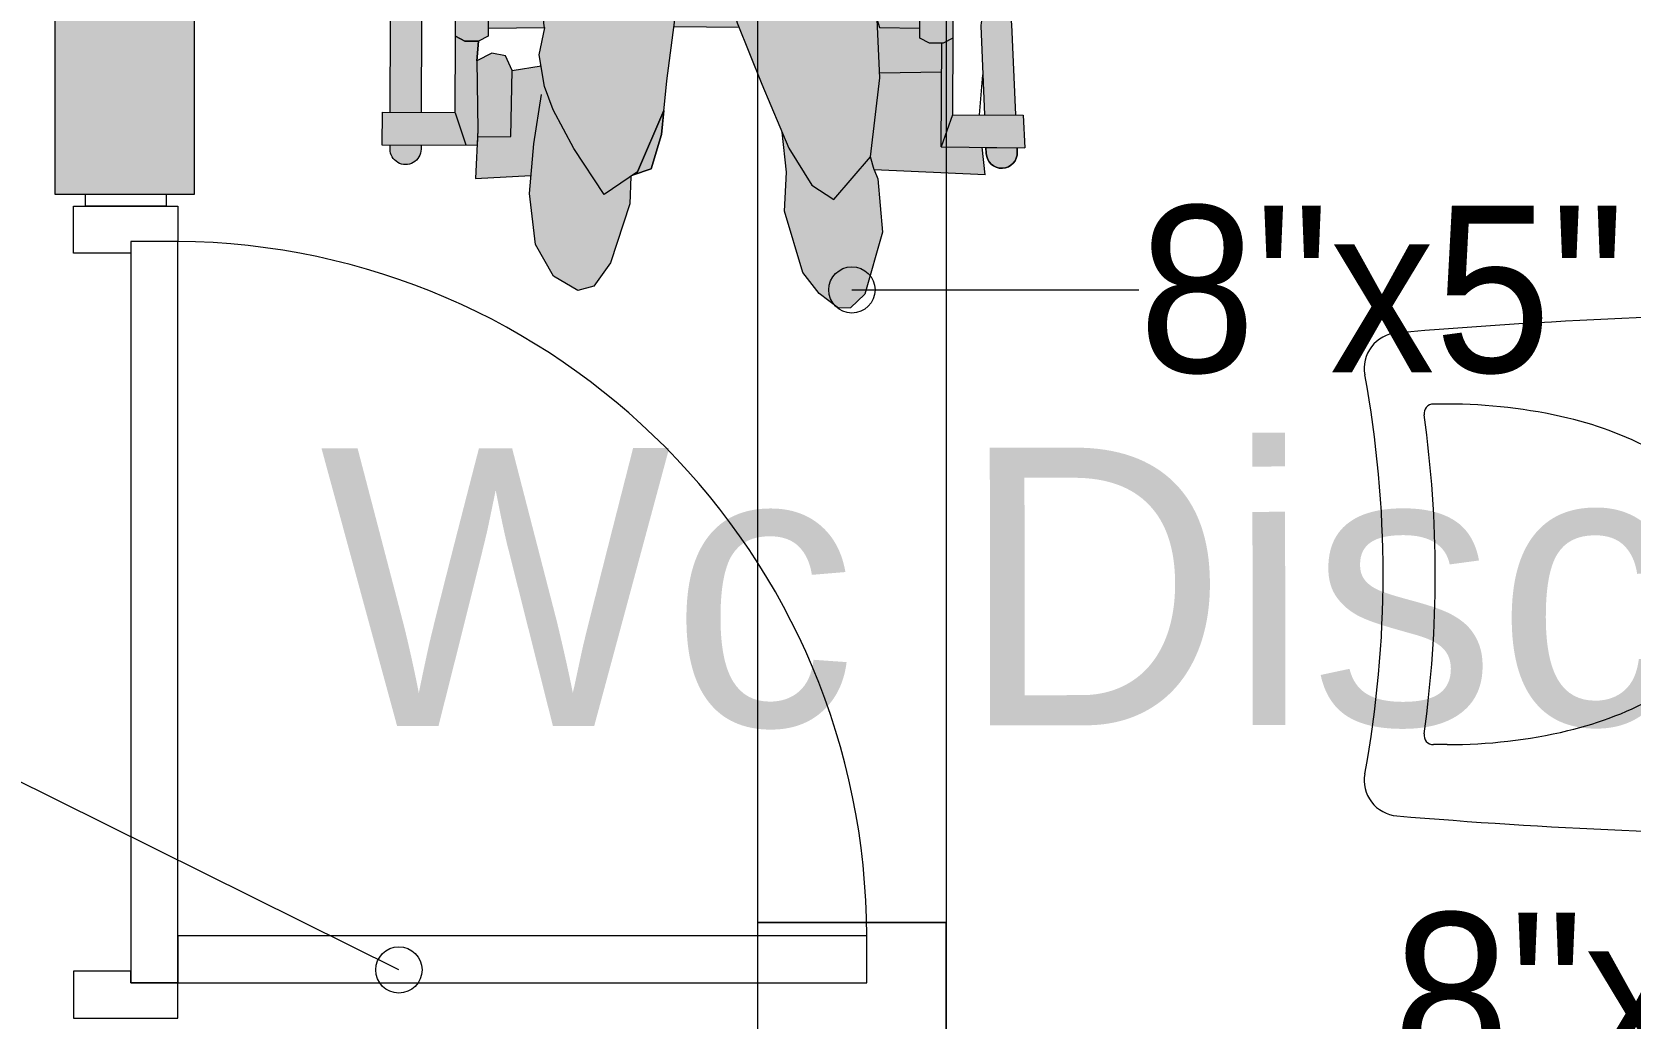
# Model space of a CAD drawing. Header units: metres. Extents: x 31.9 to 125.9, y -29 to 44.
# Drawn here: x 72.833 to 74.559, y -15.07 to -14.005 of the extents above; entities that cross this region are included whole.
import ezdxf

# ---------------------------------------------------------------- set-up
doc = ezdxf.new("R2010")
doc.units = ezdxf.units.M
for name, color, linetype, lineweight in [('ARQ', 8, 'Continuous', 0), ('G-ANNO-TEXT', 7, 'Continuous', 9), ('M-HVAC-DUCT', 7, 'Continuous', 18), ('M-HVAC-DUCT-IDEN', 7, 'Continuous', 9)]:
    doc.layers.add(name, color=color, linetype=linetype, lineweight=lineweight)
doc.styles.add('SansSerif', font='SANSS__.TTF', dxfattribs={"width": 0.9, "height": 0.1799999999999998})

# ---------------------------------------------------------------- blocks, each defined once
blk = doc.blocks.new('DISCAPACITADO PLANTA')
at = {"layer": 'ARQ'}
h = blk.add_hatch(color=256, dxfattribs=at)
h.paths.add_polyline_path([(0.2628043760083756, 0.9155210386241066), (0.2917367220763083, 0.8957744353080841), (0.2907929084696974, 0.9253084473098312), (0.2699848079193998, 0.9891821049377822), (0.2518361829340137, 1.014591157022876), (0.2345313234694828, 1.019042189042224), (0.2081789582218079, 1.003787586782576), (0.1889320119713176, 0.9693642244814666), (0.1821474606727378, 0.9144338108269494), (0.1839144787564635, 0.8946915382259844), (0.1239030411526016, 0.8980980058271086), (0.1262676302798269, 0.8531030157759429), (0.1620967402852216, 0.8526047954087799), (0.1636091710562795, 0.781482444279888), (0.1947968745340347, 0.7764108792340494), (0.1984223884533946, 0.7987060587394978), (0.2077550284108582, 0.8237924942070691), (0.2300327184526623, 0.8656119918447303)])
h.paths.add_polyline_path([(0.3274821733763673, 0.8246344734682367), (0.2990053183723376, 0.890813548714803), (0.262804376008404, 0.9155210386241348), (0.2300327184526765, 0.8656119918447585), (0.2077550284108867, 0.8237924942070121), (0.1984223884533804, 0.7987060587394409), (0.1928547125747713, 0.7644675105219534), (0.1990852076352354, 0.7349170808725634), (0.1988502574039472, 0.7349195470615371), (0.1980962309949348, 0.7337422994637564), (0.1881209199293465, 0.5935998734453705), (0.1924873525855162, 0.5466038898758825), (0.1823355744549815, 0.5022256573469976), (0.1695740156607712, 0.4421867718049556), (0.1444903701679863, 0.4234329372896326), (0.1392075063119762, 0.4153334362959101), (0.1112302075232776, 0.4153395774409037), (0.0508861009930541, 0.3915303332582312), (0.0207423444606292, 0.4358733159406114), (-0.0169031308619196, 0.4226541109608064), (-0.0321564662558558, 0.4067681578242599), (-0.0351739624968701, 0.3904782537273519), (-0.0182974725520495, 0.2933147142959456), (-0.0041575336509538, 0.2740192317475021), (0.0204912812943547, 0.2636408889175925), (0.1084411244809331, 0.2939781977342903), (0.1087974094393189, 0.2112235861034151), (0.1281427081918025, 0.2113068737755697), (0.1279166145069297, 0.263821847081644), (0.2008417406481442, 0.2427723679188176), (0.2875002147426642, 0.2279655230142197), (0.3755864313305751, 0.2234811975257998), (0.499188143633063, 0.2373978427724239), (0.5825025722920998, 0.2669403247848123), (0.6386109823438773, 0.2564105646949315), (0.6869019521454476, 0.2716838861920507), (0.7183091448866608, 0.337760766282031), (0.7238001304640278, 0.3898169757127334), (0.715550231047871, 0.4143874372994534), (0.6985854645012071, 0.4286626975165151), (0.6845425847134265, 0.431283832097904), (0.6495560572550261, 0.3880416179977004), (0.631236708354095, 0.3985212510017817), (0.6082207117675296, 0.407628390905913), (0.580677753158156, 0.3954820431732742), (0.5604068149332307, 0.4188379678705731), (0.5358399969039738, 0.4337680588737812), (0.5313638421298066, 0.4353934144373853), (0.535196229276039, 0.4805957921639389), (0.5285638874535437, 0.5145179343596455), (0.5470045139793029, 0.5709915550773417), (0.555458820663091, 0.7186121133484705), (0.5577908525302178, 0.7262506053648679), (0.5606845676401662, 0.7894113583531494), (0.5508105133167049, 0.8745572789894422), (0.5108944548038608, 0.9206961116244656), (0.487438656575421, 0.9053893295089775), (0.4622942165748471, 0.8652771928808816), (0.4333176157097684, 0.7962590201834701), (0.4066490563823069, 0.7299853498469986), (0.3801814007495778, 0.6393976422910157), (0.3675515355567143, 0.5816750213288345), (0.3585536415489939, 0.58099093048898), (0.3307863639642505, 0.7926135458501449)])
h.paths.add_polyline_path([(0.1378076714539844, 0.7444662147106273), (0.127373816272609, 0.7498846693851533), (0.1126031168610382, 0.749821076820055), (0.10221630395273, 0.7443129825384461), (0.1036455233153788, 0.4123469803383986), (0.1112302075232776, 0.4153395774408751), (0.139207506311962, 0.4153334362959387), (0.1392245801852852, 0.4153596133577935)], flags=17)
h.paths.add_polyline_path([(0.7174217310685265, 0.8649389018902693), (0.6271243841438974, 0.8639410119970563), (0.6391014291187676, 0.8291924412642542), (0.7156750950628349, 0.8295221152830832)], flags=17)
h.paths.add_polyline_path([(0.707516226036347, 0.8294869887535012), (0.6738955470185175, 0.8293422410229283), (0.6698364352328099, 0.7331454628386779, 1), (0.7033912622558489, 0.7317295859620572)], flags=17)
h.paths.add_polyline_path([(0.6391014291187532, 0.8291924412643112), (0.6271243841438974, 0.8639410119970135), (0.6276061608328121, 0.7520383289404862), (0.6290230488726536, 0.7520444290947239), (0.639456904053944, 0.7466259744202121)], flags=17)
h.paths.add_polyline_path([(0.6394569040539579, 0.7466259744201978), (0.6290230488725826, 0.7520444290947239), (0.6142523494610685, 0.7519808365296257), (0.6038655365528456, 0.7464727422480593), (0.6053298580615663, 0.4063535346039945), (0.6082207117675864, 0.4076283909059413), (0.6312367083542654, 0.398521251001867), (0.6409796012207069, 0.3929478028301076)], flags=17)
h.paths.add_polyline_path([(0.6039125297097315, 0.7355576015591508), (0.5604117471849861, 0.7348352577353552), (0.555458820663091, 0.7186121133485273), (0.5470045139793172, 0.570991555077427), (0.5285638874535153, 0.5145179343595458), (0.535196229276039, 0.4805957921640527), (0.5313638421297782, 0.4353934144373568), (0.5358399969039596, 0.4337680588737955), (0.5604068149331454, 0.4188379678705731), (0.5806777531581419, 0.3954820431732742), (0.6053298580615663, 0.4063535346039945)], flags=17)
h.paths.add_polyline_path([(0.406649056382264, 0.7299853498468281), (0.4085391486342476, 0.7346823921308216), (0.3384790770189881, 0.7339851098832642), (0.3585536415490225, 0.58099093048898), (0.3675515355566716, 0.5816750213288061), (0.3801814007496489, 0.6393976422911578)], flags=16)
h.paths.add_polyline_path([(0.1980962309949348, 0.7337422994637706), (0.1988502574039614, 0.7349195470615228), (0.1378460160317445, 0.7355598868759472), (0.1392245801852852, 0.4153596133577653), (0.1444903701680147, 0.4234329372896898), (0.1695740156607997, 0.4421867718049697), (0.1823355744549104, 0.5022256573458037), (0.1924873525855162, 0.5466038898758258), (0.1881209199293465, 0.5935998734454984)], flags=16)
h.paths.add_polyline_path([(0.6972616906768963, 0.6467240606869781, 1), (0.6627294534904138, 0.646575388408209), (0.6637669044638557, 0.4056057646047151), (0.6845425847134692, 0.4312838320979325), (0.6904459743915936, 0.4301819513536034), (0.6846570483005368, 0.4687548032139122), (0.6978595839575094, 0.507850877678095)], flags=17)
h.paths.add_polyline_path([(0.7505099661382673, 0.5168261229188147), (0.7377866719074149, 0.5228503391758608), (0.7229087607600633, 0.5011800881660662), (0.7159121841106498, 0.5089130335080086), (0.7161399418638013, 0.5240700178202644), (0.6977703833893119, 0.5285695698434978), (0.6978595839574953, 0.5078508776779671), (0.6846570483005224, 0.4687548032139264), (0.6904459743915368, 0.4301819513536175), (0.6985854645012071, 0.4286626975164725), (0.7155502310478994, 0.4143874372994534), (0.7238001304640278, 0.3898169757126624), (0.7563928856570499, 0.429794935568694), (0.7637257637603483, 0.4592101265225069)])
h.paths.add_polyline_path([(0.7283392086470002, 0.6094334476354251), (0.6974228117013725, 0.6093003427004791), (0.6977703833893261, 0.528569569843512), (0.7161399418638013, 0.5240700178202787), (0.7159121841106498, 0.5089130335080371), (0.7229087607600633, 0.501180088166052), (0.7287685280419538, 0.5097150650589839)])
h.paths.add_polyline_path([(0.7292559162482349, 0.3965089900505489), (0.7238001304640278, 0.3898169757126624), (0.7183091448866749, 0.3377607662819884), (0.6987688691744866, 0.2966504236353842), (0.6999752365964014, 0.0164464320757247), (0.7308916335419866, 0.0165795370108128)])
h.paths.add_polyline_path([(0.6987688691744725, 0.2966504236353984), (0.6869019521454476, 0.2716838861920365), (0.6643741562943009, 0.2645588632308176), (0.6655985228024548, -0.0198257914740481, 1), (0.700130759989122, -0.0196771191952649)])
h.paths.add_polyline_path([(0.6374130653142629, 0.2134994448534115), (0.6042326625804721, 0.2133565926524312), (0.6047886503909297, 0.0842168290059959), (0.637969053124593, 0.084359681206891)])
h.paths.add_polyline_path([(0.1351882924195991, 0.2113372072595041), (0.1020078896859502, 0.2111943550585948), (0.1025638774963653, 0.0820545914122022), (0.13574428023, 0.0821974436131257)])
h.paths.add_polyline_path([(0.0696696466596762, 0.2806044127072056), (0.0351879771248775, 0.2687103487806297), (0.0364262748082638, -0.0189101118906763, 1), (0.0709585119948031, -0.0187614396118932)])
h.paths.add_polyline_path([(0.0351879771248918, 0.2687103487806297), (0.0204912812943974, 0.2636408889176067), (-0.0011743322711055, 0.2727631597327473), (-5.65545185225e-05, 0.0131359663251658), (0.0362876325682322, 0.0132924396252605)])
h.paths.add_polyline_path([(0.0149517648825253, 0.4812842854011308), (0.0012178860243637, 0.5183628255153537), (-0.0005983727837275, 0.5405257603157168), (-0.014506361342356, 0.5453190573470721), (-0.019240766378573, 0.5386114623494791), (-0.0201530413917794, 0.5287953622615476), (-0.0464549400030592, 0.4995449510777378), (-0.0531351315900253, 0.4504076714618038), (-0.0316901647934316, 0.4072537987013761), (-0.0169031308618912, 0.4226541109608064), (0.0144122751261762, 0.4336505127125747)])
h.paths.add_polyline_path([(0.0680894426826484, 0.6476397402703215, 1), (0.0335572054961091, 0.6474910679915383), (0.0345557724515402, 0.4155530682791664), (0.0508861009929973, 0.3915303332582169), (0.0691610316667095, 0.3987408515979496)], flags=17)
h.paths.add_polyline_path([(0.6274723139802632, 0.7831270517077799), (0.5604559884442608, 0.784422189211256), (0.5577908525302178, 0.7262506053648253), (0.5604117471850003, 0.7348352577353694), (0.6039125297097458, 0.7355576015591369), (0.6038655365528314, 0.746472742248045), (0.6142523494610828, 0.7519808365296399), (0.6276061608327979, 0.752038328940472)], flags=17)
h.paths.add_polyline_path([(0.5636886364806344, 0.9561708596053649), (0.5446128040288158, 1.023157160039062), (0.5291494823460569, 1.037923257209681), (0.516106170858379, 1.03834520418104), (0.4953413476408457, 1.022389036433607), (0.4775445066788678, 0.9995295794142152), (0.4577235820147081, 0.9332439799011212), (0.4599488018323826, 0.8913453429523626), (0.4551779248235589, 0.8483271905206777), (0.4622942165748757, 0.8652771928809672), (0.4874386565754494, 0.9053893295090348), (0.5108944548038326, 0.9206961116244514), (0.5508105133167049, 0.8745572789894422), (0.5544706183006838, 0.8887273524302088), (0.5585070864802049, 0.8983140618710763)])
h.paths.add_polyline_path([(0.1137389566157196, 0.8623397786950591), (0.0232469911084792, 0.8619501819641184), (0.0236510457955603, 0.8265427313579181), (0.1020690147012431, 0.8268803456882807)], flags=17)
h = blk.add_hatch(color=256, dxfattribs=at)
h.paths.add_polyline_path([(0.6743826314582009, 0.8939993300610781), (0.554470618300698, 0.888727352430223), (0.550810513316691, 0.8745572789894993), (0.560684567640152, 0.7894113583530782), (0.5604559884442182, 0.7844221892112273), (0.6274723139802632, 0.7831270517077799), (0.627124384143869, 0.8639410119970419), (0.6711004918476107, 0.8644269987388213)])
h.paths.add_polyline_path([(0.3135806976673194, 0.8877174423817706), (0.2934911473828663, 0.8945770232319603), (0.2990053183723376, 0.8908135487147744), (0.3274821733763389, 0.8246344734683075), (0.3247954411761214, 0.8506716087431556)])
h.paths.add_polyline_path([(0.16209674028525, 0.8526047954088085), (0.1262676302798269, 0.8531030157759429), (0.1266624166738808, 0.8455907551179394), (0.1253740961520435, 0.7708114375418944), (0.1417489198608024, 0.7628354827963051), (0.156283934812933, 0.7654711505365839), (0.1636091710562653, 0.7814824442798596)])
h.paths.add_polyline_path([(0.0653860601294412, 0.8267224138862161), (0.0318016855306667, 0.826577822457736), (0.0322249167828659, 0.7282735379905745, 1), (0.065809291381612, 0.7284181294190262)])
h.paths.add_polyline_path([(0.0316310935984205, 0.8662013562523609), (0.0316492405155771, 0.8619863563237402), (0.065233615114451, 0.8621309477521919), (0.0652154681972803, 0.8663459476816939, 1)])
h = blk.add_hatch(color=256, dxfattribs=at)
edge = h.paths.add_edge_path()
edge.add_line((0.6756513063105416, 0.8709519320295414), (0.6753779753808546, 0.8644742698683812))
edge.add_line((0.6753779753808546, 0.8644742698683812), (0.7090082288805492, 0.8648459229813028))
edge.add_line((0.7090082288805492, 0.8648459229813028), (0.7092061333336375, 0.8695360551530766))
edge.add_arc((0.6924287198220898, 0.8702439935913162), 0.0167923429267571, 357.5837850750614, 537.5837850751097)
for points in [[(0.1266624166738666, 0.8455907551179109), (0.1257794931443215, 0.862391617039364), (0.023246991108465, 0.8619501819641326), (0.0236510457955461, 0.826542731357861), (0.1018608290175109, 0.8268794493826019), (0.1022163039527584, 0.7443129825384746), (0.112603116861024, 0.749821076820041), (0.1273738162726232, 0.7498846693851107), (0.125374096152072, 0.7708114375418234)], [(0.0337297552699454, 0.6074127846357416), (-0.0026144318168377, 0.6072563113354761), (-0.0023297044922117, 0.541122452432873), (-0.0005983727837560001, 0.5405257603156742), (0.0012178860243495, 0.5183628255153394), (0.0149517648824826, 0.4812842854011167), (0.0144122751261762, 0.4336505127125605), (0.0207423444606434, 0.435873315940583), (0.0345557724515544, 0.4155530682791098)], [(0.6301757890620081, 0.2579935815989245), (0.6108144883593383, 0.2616270805920209), (0.6110221823339403, 0.2133858236972799), (0.6303674810863245, 0.2134691113694345)]]:
    blk.add_hatch(color=256, dxfattribs=at).paths.add_polyline_path(points)
for points in [[(0.6743826314581867, 0.8939993300610638), (0.554470618300698, 0.888727352430223), (0.5585070864802049, 0.8983140618710905), (0.5636886364806486, 0.9561708596053649), (0.5446128040288585, 1.023157160039033), (0.5291494823460569, 1.037923257209697), (0.516106170858379, 1.038345204181013), (0.4953413476408742, 1.022389036433634), (0.4775445066788821, 0.9995295794142152), (0.4577235820147223, 0.9332439799011067), (0.4599488018323969, 0.8913453429523912), (0.4599488018323541, 0.8913453429520926), (0.4551465800063711, 0.8480445598596587)], [(0.2917367220763509, 0.8957744353080841), (0.2907929084696974, 0.9253084473098738), (0.2699848079194425, 0.9891821049377538), (0.251836182933971, 1.014591157022876), (0.2345313234695112, 1.019042189042237), (0.2081789582218079, 1.003787586782576), (0.1889320119713176, 0.9693642244814527), (0.182147460672752, 0.9144338108269208), (0.1869715402466454, 0.8605360636146031), (0.1951956259259617, 0.8074674263207413)], [(0.3274821733762252, 0.8246344734685067), (0.2990053183723233, 0.890813548714803), (0.2628043760083898, 0.9155210386241208), (0.2300327184527049, 0.8656119918448582), (0.2077550284108867, 0.8237924942070549), (0.1984223884533946, 0.7987060587394696), (0.1928547125747855, 0.7644675105219392), (0.1990266288318878, 0.7351949125359454), (0.198096230994949, 0.7337422994637706), (0.1881209199293465, 0.5935998734454984), (0.1924873525855162, 0.5466038898758825), (0.1924873525855162, 0.5466038898757829), (0.1823355744547825, 0.5022256573454345), (0.1695740156607712, 0.4421867718048845)], [(0.2934911473827526, 0.8945770232319317), (0.3135806976673194, 0.8877174423817706), (0.3247954411760645, 0.8506716087433828), (0.3307863639642221, 0.7926135458510828), (0.3585536415490083, 0.5809909304889658), (0.3675515355566858, 0.5816750213288202), (0.3801814007495494, 0.6393976422909873), (0.4066490563823352, 0.7299853498469986), (0.4333176157086029, 0.7962590201808695), (0.4333176157086029, 0.7962590201809832), (0.4622942165748328, 0.8652771928809102), (0.487438656575421, 0.9053893295089921), (0.5108944548038467, 0.9206961116244514), (0.5508105133167049, 0.8745572789894707), (0.5606845676401662, 0.7894113583531494), (0.5577908525302178, 0.7262506053648821)], [(0.1265743822442857, 0.8530987502478096), (0.1620967402852216, 0.8526047954087799), (0.1636091710562795, 0.781482444279888), (0.1562839348129188, 0.7654711505365839), (0.1417489198607882, 0.7628354827963051), (0.1253740961520435, 0.7708114375418944), (0.1266624166738808, 0.8455907551178825), (0.1239030411526016, 0.8980980058271228), (0.1839144787565061, 0.8946915382259701)], [(0.554470618300698, 0.888727352430223), (0.5508105133167049, 0.8745572789894707)], [(0.6743826314581867, 0.8939993300610638), (0.6711004918476107, 0.8644269987388071)], [(0.6271243841438832, 0.8639410119970419), (0.7174103769978049, 0.8649387764146894)], [(0.6409796012206928, 0.3929478028301219), (0.6391014291187532, 0.8291924412643112), (0.6271243841438832, 0.8639410119970419), (0.6276061608327979, 0.752038328940472)], [(0.639089174469163, 0.8291923885040831), (0.7156750950628349, 0.8295221152830691), (0.7156750950628349, 0.8295221152831258), (0.7174232910989105, 0.8649705348478278)], [(0.1257794931443357, 0.8623916170394208), (0.023246991108465, 0.8619501819641184), (0.0236510457955745, 0.8265427313578895), (0.1018730836671722, 0.8268795021427735)], [(0.1021534232647383, 0.8271368233832561), (0.1135382282120503, 0.8617298600309766)], [(0.6685545111867555, 0.8293192461626828), (0.6720747298613219, 0.7861907454663993)], [(0.1018608290175251, 0.8268794493825737), (0.1036455233153788, 0.41234698033837)], [(0.1636091710562795, 0.781482444279888), (0.1947968745340205, 0.776410879234021)], [(0.6274723139802632, 0.7831270517077941), (0.5604559884442608, 0.7844221892112273)], [(0.1253740961520435, 0.7708114375418944), (0.127373816272609, 0.7498846693851391)], [(0.1392245801852852, 0.4153596133577083), (0.1378076714539702, 0.7444662147106129), (0.127373816272609, 0.7498846693851391), (0.112603116861024, 0.749821076820055), (0.1022163039528152, 0.7443129825384746)], [(0.6394569040540006, 0.7466259744201978), (0.6290230488726394, 0.7520444290947239), (0.6142523494610544, 0.7519808365296399), (0.6038655365528456, 0.7464727422480593), (0.6053298580615519, 0.4063535346039799)], [(0.1378460160316877, 0.735559886875933), (0.1988502574040041, 0.7349195470615371)], [(0.3384790770189881, 0.7339851098832642), (0.4083714522483036, 0.7346807231100883)], [(0.5313638421298208, 0.4353934144374139), (0.535196229276039, 0.4805957921640245), (0.535196229276025, 0.4805957921640811), (0.5285638874535153, 0.5145179343596312), (0.5285638874535012, 0.5145179343595317), (0.5470045139793172, 0.570991555077413), (0.5554588206631053, 0.718612113348513), (0.5554588206631053, 0.7186121133485415), (0.5604117471849861, 0.7348352577353694), (0.5604117471849435, 0.7348352577353694), (0.6040501553858209, 0.735559886875663)], [(0.7282617021887035, 0.6274359389035739), (0.7287685280419538, 0.5097150650588845)], [(-0.0026732353680217, 0.6209146623969275), (-0.0023297044922117, 0.5411224524327736)], [(-0.0026144318168946, 0.6072563113354761), (0.03372975526991701, 0.6074127846357272)], [(0.6974228117013866, 0.6093003427004791), (0.7283392086470997, 0.6094334476354109)], [(0.3513491917761655, 0.5790641534613316), (0.3356585475749512, 0.5628943249458871)], [(0.4122899630091156, 0.560586537296615), (0.383533012239539, 0.5726946039315379)], [(0.1920688726283686, 0.5600004581634437), (0.2091200124941395, 0.5670314718278036), (0.2194613585834588, 0.5640602248391104)], [(0.0144122751261904, 0.4336505127125605), (0.0149517648824968, 0.4812842854011026), (0.0012178860243637, 0.5183628255153679), (-0.0005983727837560001, 0.5405257603156742), (-0.014506361342356, 0.5453190573470863), (-0.0192407663785872, 0.5386114623494649), (-0.0223342063578826, 0.5053259771470949), (-0.0348728226689872, 0.5049286523153143)], [(-0.0201530413918647, 0.5287953622614765), (-0.0464549400030592, 0.4995449510777661), (-0.0531351315900253, 0.4504076714617895), (-0.031964316342723, 0.407805475987118), (-0.0351739624968559, 0.3904782537273093), (-0.0182974725520637, 0.2933147142959314), (-0.0041575336509254, 0.2740192317475305), (0.0204912812943547, 0.2636408889175783), (0.1236258483881301, 0.299215997391201), (0.1337358376739957, 0.3089681819516983), (0.1777577060294107, 0.2892069013819025), (0.2260085434443226, 0.2841258904122696), (0.2696657681564432, 0.2949294606525541)], [(0.6980150138041524, 0.5285096485732482), (0.7161399418638013, 0.5240700178202787), (0.7159121841106355, 0.5089130335080086), (0.7229087607600775, 0.5011800881660378), (0.7377866719074007, 0.5228503391758466), (0.7505099661382673, 0.5168261229188147), (0.7637257637603483, 0.4592101265225355), (0.7563928856570215, 0.429794935568694), (0.7238001304640278, 0.3898169757126624), (0.715550231047871, 0.4143874372994534), (0.6985854645011785, 0.4286626975165009), (0.684542584713455, 0.4312838320979325), (0.6495560572550119, 0.3880416179976862), (0.6495560572550261, 0.3880416179976862), (0.6312367083542938, 0.3985212510017959), (0.6082207117675438, 0.4076283909059272), (0.5806777531581419, 0.3954820431732742), (0.5604068149331596, 0.4188379678706299), (0.5358399969041159, 0.4337680588737527), (0.5145488251704933, 0.4414991866337206), (0.5145488251704649, 0.4414991866337348), (0.4948517334010917, 0.4792108308046326), (0.4531142326795532, 0.5060402690195362), (0.3825937748353283, 0.5205563975847411), (0.334593521373165, 0.5214210923378602), (0.2821422358915697, 0.5049809276264057), (0.2135492906019465, 0.4656514888350928)], [(0.6904459743915794, 0.4301819513536034), (0.6846570483005224, 0.4687548032139122), (0.6982892343074952, 0.509123181916664)], [(-0.0321564662558558, 0.4067681578242599), (-0.0169031308619054, 0.4226541109608064), (0.020742344460615, 0.4358733159405972), (0.0508861009930257, 0.3915303332582312), (0.0508861009930115, 0.3915303332582169), (0.1112302075232634, 0.4153395774408751), (0.1392075063119904, 0.4153334362959244), (0.1392075063119762, 0.4153334362959244), (0.1444903701680005, 0.4234329372896612), (0.1726022762811539, 0.4444508565274107), (0.2018810256085857, 0.4613084600851495), (0.2251877385348564, 0.4683393364312284)], [(0.3153277265553811, 0.3964298740043972), (0.3357159732955921, 0.4228856338268372), (0.3579080228632421, 0.4369733928722326), (0.3795819174309827, 0.4452754721442318), (0.4036989138925267, 0.4429489786939911), (0.4534896145977996, 0.386275610736476), (0.473521236476856, 0.3521047781518973), (0.4695065296907189, 0.2900876647377117), (0.4384869587353819, 0.2455281396479734), (0.3860654903142375, 0.2307431560904973), (0.3525182548879968, 0.2296917704107102), (0.3359187651136892, 0.2347124030877268), (0.3137034946882409, 0.2349442195044702), (0.2937927845439532, 0.2555854476298833), (0.273800077483358, 0.2716749275821542), (0.2755930789670486, 0.3022734161333176), (0.2809275249770309, 0.345639924506159), (0.3078315058430121, 0.3915153781123877), (0.3224410634462771, 0.3982889987373568), (0.3485623464755605, 0.4007159470544936), (0.3802680441201573, 0.3914522675830483), (0.4186728197385749, 0.3634410776235342), (0.4402784402614657, 0.3762307982584332), (0.4559631024487203, 0.3747641683988689)], [(0.7238001304640278, 0.3898169757126624), (0.7183091448866749, 0.3377607662820026), (0.6869019521454476, 0.2716838861920365), (0.6386109823438773, 0.2564105646949173), (0.5385916091940857, 0.2751810128797274)], [(0.7292559162482064, 0.3965089900505347), (0.730934937556782, 0.0065212765066605)], [(0.3638989456514281, 0.3789153299799324), (0.3956315738313663, 0.3792786046076202)], [(0.3040715410366914, 0.3460911096075847), (0.2777532712309068, 0.3075528833160916)], [(0.4192693416140827, 0.3624626191989222), (0.4025080305780194, 0.2868587773926947)], [(0.3425445375909959, 0.3187250731885314), (0.3675636362761878, 0.3295916937360914), (0.3838497743386142, 0.334371150706815)], [(0.1087972242335553, 0.2112666040126783), (0.1084411244809189, 0.2939781977342051)], [(0.1281427081918025, 0.2113068737755839), (0.1277975277156855, 0.2914822378017447)], [(0.549141645272627, 0.2773083522560995), (0.508451823104636, 0.2691035404170208), (0.4635568560848782, 0.2815023233914218)], [(-0.001174332271134, 0.2727631597327473), (0, 0)], [(0.1279166145069723, 0.263821847081644), (0.2008417406483431, 0.242772367918775), (0.2875002147428773, 0.227965523014177), (0.3755864313305466, 0.2234811975258282), (0.4991881436330772, 0.2373978427724239), (0.5825025722920146, 0.2669403247847981)], [(0.2982959537145575, 0.2538992011082826), (0.305662314695283, 0.2711009491685274)], [(0.6110219971281339, 0.2134288416065573), (0.6108144883593241, 0.2616270805919925)], [(0.6303674810863386, 0.2134691113694345), (0.6301757890620224, 0.2579935815989387)], [(-5.65545185225e-05, 0.0131359663251516), (0.0362876325682464, 0.0132924396252605)], [(0.7308916335420009, 0.0165795370108128), (0.6999752365964156, 0.0164464320757674)]]:
    blk.add_lwpolyline(points, dxfattribs=at)
for points in [[(0.065233615114451, 0.8621309477521492), (0.0652154681972803, 0.8663459476811823), (0.0652154681972093, 0.8663459476812958, 0.9999999999999998), (0.0316310935983779, 0.8662013562528301), (0.0316310935984205, 0.8662013562527164), (0.0316508001144342, 0.8616241069706234)], [(0.6753899419414893, 0.8647578650592604), (0.6756513063105416, 0.8709519320296408), (0.6756513063104564, 0.8709519320297259, -0.9999999999999998), (0.7092061333334954, 0.8695360551531051), (0.7092061333336375, 0.86953605515302), (0.7090131620041121, 0.8649628329406625)], [(0.707516226036347, 0.8294869887535155), (0.7033912622558489, 0.731729585962043), (0.7033912622557068, 0.7317295859620572, -0.9999999999999998), (0.6698364352326678, 0.7331454628386779), (0.6698364352328099, 0.7331454628386496), (0.6738871908237343, 0.8291442077932913)], [(0.0318016855306667, 0.8265778224577218), (0.0322249167828659, 0.7282735379905177), (0.0322249167827096, 0.7282735379905745, 0.9999999999999998), (0.0658092913815409, 0.7284181294190404), (0.065809291381612, 0.7284181294189837), (0.0653860601294696, 0.8267224138862019)], [(0.0691610316666953, 0.3987408515978927), (0.0680894426826484, 0.6476397402702645), (0.0680894426825347, 0.6476397402703215, 0.9999999999999998), (0.0335572054959954, 0.6474910679915383), (0.0335572054961091, 0.6474910679914956), (0.0345557724515402, 0.4155530682790527)], [(0.6978595839574809, 0.5078508776779387), (0.6972616906768963, 0.6467240606868643), (0.6972616906767826, 0.6467240606869781, 0.9999999999999998), (0.6627294534902433, 0.646575388408195), (0.6627294534904138, 0.6465753884081379), (0.6637669044638557, 0.4056057646046157)], [(0.6643741562943009, 0.264558863230846), (0.6655985228024548, -0.0198257914741049), (0.6655985228023411, -0.0198257914740481, 0.9999999999999998), (0.7001307599888805, -0.0196771191952649), (0.700130759989122, -0.0196771191953218), (0.6987688691744866, 0.2966504236353131)], [(0.0351879771248918, 0.2687103487806297), (0.0364262748082638, -0.0189101118907615), (0.0364262748080933, -0.0189101118906763, 0.9999999999999998), (0.0709585119946326, -0.0187614396118932), (0.0709585119948031, -0.0187614396119784), (0.06966964665966201, 0.2806044127072198)]]:
    blk.add_lwpolyline(points, format="xyb", dxfattribs=at)
for points in [[(0.3135806976673052, 0.8877174423817564), (0.2934911473828094, 0.8945770232319603), (0.299005318372366, 0.8908135487147744), (0.3274821733763389, 0.8246344734682223), (0.3247954411760929, 0.850671608743184)], [(0.1266624166738666, 0.8455907551176833), (0.1257794931443357, 0.8623916170393924), (0.023246991108465, 0.8619501819641326), (0.0236510457955603, 0.8265427313578753), (0.1018608290175393, 0.8268794493826019), (0.1022163039527442, 0.7443129825384461), (0.1126031168609956, 0.749821076820041), (0.127373816272609, 0.7498846693851391), (0.125374096152072, 0.770811437541866)], [(0.1351882924195991, 0.2113372072595183), (0.1357442802300142, 0.0821974436131257), (0.1025638774963795, 0.082054591412188), (0.1025638774963795, 0.0820545914121596), (0.1020078896859644, 0.2111943550586091)], [(0.637969053124607, 0.084359681206891), (0.6047886503909581, 0.0842168290060102), (0.6047886503909581, 0.0842168290059817), (0.6042326625804862, 0.2133565926524312), (0.6374130653142345, 0.2134994448533973)]]:
    blk.add_lwpolyline(points, close=True, dxfattribs=at)
blk.add_lwpolyline([(0.6756513063105416, 0.8709519320295414), (0.6753779753808546, 0.8644742698683812), (0.7090082288805492, 0.8648459229813028), (0.7092061333336375, 0.8695360551530766, 1)], format="xyb", close=True, dxfattribs=at)
blk = doc.blocks.new('lav discapacitados')
at = {"layer": 'ARQ'}
for p, q in [((0.135253219137212, 0.1249857523866922), (0.135253219137212, 0.1398517174943663)), ((0.5031648487233725, 0.1249857523866922), (0.5031648487233725, 0.1398517174943663)), ((0.3192090339321112, -0.3173512459202357), (0.3192090339321112, -0.0963769684626641)), ((0.3192090339321112, -0.1500449111522357), (0.3192090339321112, -0.1217486014688802)), ((0.3192090339321112, -0.1500449111522357), (0.2761677131779834, -0.14954767005338)), ((0.3192090339321112, -0.1500449111522357), (0.3624548523034718, -0.14954767005338)), ((0.3192090339321112, -0.1500449111522357), (0.3192090339321112, -0.1783412208355912)), ((0.1827583066583429, -0.1900212847035618), (0.1827583066583429, -0.1617249750202063)), ((0.4556597612022415, -0.1900212847017428), (0.4556597612022415, -0.1617249750183873)), ((0.1827583066583429, -0.1900212847035618), (0.1544619969749874, -0.1900212847035618)), ((0.1827583066583429, -0.1900212847035618), (0.1827583066583429, -0.2183175943869173)), ((0.1827583066583429, -0.1900212847035618), (0.2110546163416984, -0.1900212847035618)), ((0.4556597612022415, -0.1900212847017428), (0.427363451518886, -0.1900212847017428)), ((0.4556597612022415, -0.1900212847035618), (0.483956070885597, -0.1900212847035618)), ((0.4556597612022415, -0.1900212847017428), (0.4556597612022415, -0.2183175943850983)), ((0.2147981248413089, -0.2514394665199688), (0.2147981248413089, -0.2231431568366133)), ((0.267003579384891, -0.2514394665199688), (0.267003579384891, -0.2231431568366133)), ((0.3192090339321112, -0.2514394665199688), (0.3192090339321112, -0.2231431568366133)), ((0.3714144884756934, -0.2514394665199688), (0.3714144884756934, -0.2231431568366133)), ((0.4236199430229135, -0.2514394665199688), (0.4236199430229135, -0.2231431568366133)), ((0.2147981248413089, -0.2514394665199688), (0.1865018151579534, -0.2514394665199688)), ((0.2147981248413089, -0.2514394665217878), (0.2430944345246644, -0.2514394665217878)), ((0.2147981248413089, -0.2514394665199688), (0.2147981248413089, -0.2797357762033243)), ((0.267003579384891, -0.2514394665199688), (0.2387072697015355, -0.2514394665199688)), ((0.267003579384891, -0.2514394665217878), (0.2952998890682465, -0.2514394665217878)), ((0.267003579384891, -0.2514394665199688), (0.267003579384891, -0.2797357762033243)), ((0.3192090339321112, -0.2514394665199688), (0.2909127242487557, -0.2514394665199688)), ((0.3192090339321112, -0.2514394665217878), (0.3475053436154667, -0.2514394665217878)), ((0.3192090339321112, -0.2514394665199688), (0.3192090339321112, -0.2797357762033243)), ((0.3714144884756934, -0.2514394665199688), (0.3431181787923379, -0.2514394665199688)), ((0.3714144884756934, -0.2514394665217878), (0.3997107981590488, -0.2514394665217878)), ((0.3714144884756934, -0.2514394665199688), (0.3714144884756934, -0.2797357762033243)), ((0.4236199430229135, -0.2514394665199688), (0.395323633339558, -0.2514394665199688)), ((0.4236199430229135, -0.2514394665217878), (0.451916252706269, -0.2514394665217878)), ((0.4236199430229135, -0.2514394665199688), (0.4236199430229135, -0.2797357762033243)), ((0.0582521566498144, -0.2891646001048684), (0.3192090339321112, -0.2891646001048684)), ((0.580165911214408, -0.2891646001048684), (0.3192090339321112, -0.2891646001048684)), ((0.0377090339311508, -0.3073512459200174), (0.6007090339294336, -0.3073512459200174))]:
    blk.add_line(p, q, dxfattribs=at)
blk.add_lwpolyline([(0.135253219137212, 0.1249857523866922, 0.0577710403127236), (0.1503598284393774, -0.0053234044030432, 0.0714364488761166), (0.1891326298496096, -0.1042722415882054, 0.1064240047463505), (0.255175796322419, -0.1783472882184469, 0.1589711741621284), (0.3192090339321112, -0.1992340119745677, 0.1589711741621273)], format="xyb", dxfattribs=at)
for centre, radius in [((0.3192090339321112, -0.1500449111522357), 0.0325004545454486), ((0.3192090339321112, -0.1500449111522357), 0.0230318181818182), ((0.1827583066583429, -0.1900212847035618), 0.0174018181818182), ((0.4556597612022415, -0.1900212847035618), 0.0174018181818182), ((0.2147981248413089, -0.2514394665217878), 0.0174018181818182), ((0.267003579384891, -0.2514394665217878), 0.0174018181818182), ((0.3192090339321112, -0.2514394665217878), 0.0174018181818182), ((0.3714144884756934, -0.2514394665217878), 0.0174018181818182), ((0.4236199430229135, -0.2514394665217878), 0.0174018181818182)]:
    blk.add_circle(centre, radius, dxfattribs=at)
for centre, radius, start, end in [((0.0967174901702492, 0.1761675705688503), 0.0385357289663649, 79.48537993718864, 175.1509616286944), ((0.3192090339321112, 1.374917347020071), 1.180686774759321, 259.4853799371886, 280.5146200628114), ((0.5417005776903352, 0.1761675705688503), 0.0385357289663649, 4.849038371305557, 100.5146200628113), ((5.796283313211006, -0.3073512459200174), 5.758574279279992, 175.1509616286944, 180), ((-5.157865245350421, -0.3073512459200174), 5.758574279279992, 0, 4.849038371305557), ((0.1454895827732798, 0.1398517174943663), 0.0102363636363636, 81.99352669615462, 180), ((0.3192090339321112, 1.374917347020071), 1.236986774759321, 261.9935266961546, 278.0064733038454), ((0.4929284850873046, 0.1398517174943663), 0.0102363636363636, 0, 98.00647330384537), ((-0.0664098864513108, 0.1249857523866922), 0.5695747351746535, 346.7745530553977, 0), ((0.1241562364916717, 0.0801995696760969), 0.3738165951801937, 330.4302897228375, 346.7745530553977), ((5.796283313211006, -0.3073512459200174), 5.748337915643628, 177.9206928705051, 179.7161909513699), ((0.0619599407250462, -0.0991569113962214), 0.0102363636363636, 88.96034643525914, 177.9206928705051), ((0.0581817612032865, -0.3073512459200174), 0.2184649773478007, 56.42947407734792, 88.96034643525914), ((0.580236306657298, -0.3073512459200174), 0.2184649773478007, 91.03965356474089, 123.570525922652), ((0.5764581271355383, -0.0991569113962214), 0.0102363636363636, 2.079307129494833, 91.03965356474089), ((-5.157865245350421, -0.3073512459200174), 5.748337915643628, 0.2838090486300583, 2.079307129494833), ((0.1846451419510231, -0.1167959607723787), 0.0102363636363636, 236.429474077348, 31.59130941341888), ((0.2442254417032927, 0.0120747022097021), 0.2357672865691353, 306.1311668824234, 330.4302897228375), ((0.4537729259095613, -0.1167959607723787), 0.0102363636363636, 148.4086905865811, 303.5705259226521), ((0.3192090339321112, -0.09063606236532001), 0.108597949609807, 270, 306.1311668824234), ((0.0582521566498144, -0.2789282364688006), 0.0102363636363636, 179.7161909513699, 270), ((0.580165911214408, -0.2789282364688006), 0.0102363636363636, 270, 0.2838090486300583)]:
    blk.add_arc(centre, radius, start, end, dxfattribs=at)
blk = doc.blocks.new('PISO 9')
at = {"layer": 'ARQ', "ltscale": 0.01}
h = blk.add_hatch(color=256, dxfattribs=at)
h.dxf.hatch_style = 1
h.paths.add_polyline_path([(347.2881534911726, -2856.368976286525), (347.1381282519897, -2856.368976286525), (347.1380596693377, -2855.04395543377), (347.2880849085207, -2855.04395543377)])
h.paths.add_polyline_path([(347.1380596693361, -2855.356068006049), (347.1380596693361, -2855.206042766867), (346.5043883250069, -2855.206042766867), (346.5043883250069, -2855.356068006049)])
h.paths.add_polyline_path([(345.0504285109469, -2855.356395138925), (345.0504285109469, -2855.206369899743), (345.7043883240817, -2855.206042766867), (345.7043883240817, -2855.356068006049)])
h.paths.add_polyline_path([(343.6865620682313, -2855.356131639021), (343.6865620682313, -2855.206106399838), (344.2504285109314, -2855.205779266983), (344.2504285109314, -2855.355804506165)])
h.paths.add_polyline_path([(342.5366390291479, -2856.368917034884), (342.3866137899649, -2856.368917034884), (342.3865656373453, -2855.356096361853), (342.5365908765282, -2855.356096361853)])
h.paths.add_polyline_path([(342.3866137899649, -2856.368917034884), (347.2881534911726, -2856.368976286525), (347.2881534958137, -2856.518980487977), (342.3866137946061, -2856.518921236453)])
h.paths.add_polyline_path([(343.9897889866434, -2856.368776419806), (343.8397637474604, -2856.368776419806), (343.8397155948408, -2855.355955746774), (343.9897408340237, -2855.355955746774)])
h.paths.add_polyline_path([(345.638971238908, -2856.368876353165), (345.488945999725, -2856.368876353165), (345.488893880929, -2855.356094767445), (345.638919120112, -2855.356094767445)])
h.paths.add_polyline_path([(347.2694238553825, -2854.141584937934), (347.2694357204375, -2854.004946134206), (347.1193866185715, -2854.004946134206), (347.1193747535174, -2854.141584937934)])
h.paths.add_polyline_path([(348.9889858035563, -2853.854941184013), (345.3374779915384, -2853.854992214971), (345.3374779868973, -2854.004996416424), (348.9889857989151, -2854.004945385582)])
h.paths.add_polyline_path([(345.3374788632063, -2853.854954090471), (345.3376849808481, -2850.131202351466), (345.4876891823003, -2850.131202346825), (345.487483064775, -2853.85495408583)])
h.paths.add_polyline_path([(342.388724546302, -2852.905897443935), (344.4366091566806, -2852.905911757984), (344.4366091613217, -2853.055915959436), (343.4866091566805, -2853.055911757983), (343.4866091566805, -2853.855911757983), (343.3366091566807, -2853.854955999975), (343.3366091566807, -2853.055906696108), (342.3887245509432, -2853.055901645504)])
h.paths.add_polyline_path([(350.2092175685893, -2851.005084902324), (345.4877255104627, -2851.0049918155), (345.4877255058216, -2851.154996016952), (350.2092175639482, -2851.155089103892)])
h.paths.add_polyline_path([(346.7972852436812, -2851.00500749943), (346.7976483700265, -2849.973898942979), (346.9476525714788, -2849.973898938339), (346.9472894452499, -2851.005007494789)])
h.paths.add_polyline_path([(343.2361288327863, -2850.131022797045), (343.2361288327863, -2849.981022799599), (345.4878149547039, -2849.981205766068), (345.4878149547039, -2850.131205763514)])
h.paths.add_polyline_path([(350.0592175331801, -2851.005046306395), (350.0595799549451, -2844.480755684063), (350.2095841563973, -2844.480755679423), (350.2092217347488, -2851.005046301754)])
h.paths.add_polyline_path([(351.4125508645509, -2851.005065633899), (353.9873366063468, -2851.005004550259), (353.987336610988, -2851.155008751712), (351.412550869192, -2851.155069835468)])
h.paths.add_polyline_path([(351.4925990966792, -2851.155068155032), (351.4927123966879, -2853.954889164785), (351.6427614985539, -2853.954889164785), (351.6426480854066, -2851.155067839656)])
h.paths.add_polyline_path([(352.54512944262, -2853.804824939639), (353.588313391926, -2853.80480879836), (353.588313391926, -2853.954857900226), (352.54512944262, -2853.954874041504)])
h.paths.add_polyline_path([(351.6426811714334, -2855.113910609376), (353.5883226805527, -2855.113886778528), (353.5883226805527, -2855.263935880394), (351.6426811714334, -2855.263959711241)])
h.paths.add_polyline_path([(351.4926317325162, -2856.362296399158), (351.4929130692631, -2855.113910606041), (351.6429621711291, -2855.113910606041), (351.6426808343822, -2856.362296399158)])
h.paths.add_polyline_path([(353.5883168676896, -2856.368967624149), (353.5883556154479, -2857.264661579508), (353.4383065135819, -2857.264661579508), (353.4382677658236, -2856.368967624149)])
h.paths.add_polyline_path([(353.5883315048141, -2856.368967624264), (354.0353387694822, -2856.368960826278), (354.0353387694822, -2856.519009928144), (353.5883315048141, -2856.519016726129)])
h.paths.add_polyline_path([(354.1853878713036, -2856.368960826278), (354.1854128560719, -2857.568960826277), (354.0353637542059, -2857.568960826277), (354.0353387694377, -2856.368960826278)])
h.paths.add_polyline_path([(351.6427995925292, -2857.264666894305), (354.0353387694822, -2857.264660096313), (354.0353387694822, -2857.414709198179), (351.6427995925292, -2857.41471599617)])
h.paths.add_polyline_path([(351.4926317325176, -2857.264666894121), (351.4929101748892, -2858.461036820181), (351.6429592767552, -2858.461036820181), (351.6426808343836, -2857.264666894121)])
h.paths.add_polyline_path([(351.0294006386798, -2858.461107698912), (351.6426839326948, -2858.461026982124), (351.6426839326948, -2858.61107608399), (351.0294006386798, -2858.611156800777)])
h.paths.add_polyline_path([(349.832782494733, -2856.368995631992), (349.8342056235117, -2859.980562953583), (349.9842547253777, -2859.980562953583), (349.982831596599, -2856.368995631992)])
h.paths.add_polyline_path([(350.1270301428617, -2858.461139229078), (349.98365599572, -2858.461127398354), (349.98365599572, -2858.61117650022), (350.1270301428617, -2858.611188330943)])
h.paths.add_polyline_path([(352.2337223853954, -2858.461107698914), (354.0353464456027, -2858.461026982122), (354.0353464456027, -2858.611076083988), (352.2337223853954, -2858.611156800779)])
h.paths.add_polyline_path([(353.6194685378462, -2860.7769417958), (353.6194930768113, -2862.280607882768), (353.4694439749453, -2862.280607882768), (353.4694194359802, -2860.7769417958)])
h.paths.add_polyline_path([(353.6194715538054, -2860.77693100904), (354.035349948716, -2860.77689073295), (354.035349948716, -2860.926939834816), (353.6194715538054, -2860.926980110905)])
h.paths.add_polyline_path([(354.1853955418451, -2860.776899953183), (354.1854200808102, -2862.280566040151), (354.0353709789442, -2862.280566040151), (354.0353464399791, -2860.776899953183)])
h.paths.add_polyline_path([(350.384194758097, -2862.280588873095), (354.1853955403637, -2862.280566040151), (354.1853955403637, -2862.430615142018), (350.384194758097, -2862.430637974962)])
h.paths.add_polyline_path([(349.8842593534157, -2862.430615865844), (349.8841947568858, -2862.380562136068), (350.3841624598501, -2862.38056213594), (350.38422705638, -2862.430615865715)])
h.paths.add_polyline_path([(349.8842593534157, -2862.430615865844), (349.8342056236399, -2862.430680462374), (349.8342056235117, -2859.980594837415), (349.8842593532875, -2859.980530240885)])
at = {"layer": 'ARQ'}
for points in [[(351.4926317325162, -2856.362296399158), (351.4929130692631, -2855.113910606041), (351.6429621711291, -2855.113910606041), (351.6426808343822, -2856.362296399158)], [(351.5743757623623, -2857.213962669133), (351.6250799880272, -2857.213962670043), (351.6250799886893, -2856.413000624585), (351.57437576349, -2856.413000624607)], [(351.6250799877726, -2857.163258444145), (351.6250799880272, -2857.213962670043), (352.369217803649, -2857.213962670121), (352.3692178040928, -2857.16325844562)]]:
    blk.add_lwpolyline(points, close=True, dxfattribs=at)
for points in [[(351.5743757633791, -2856.425676680616), (351.5125829992649, -2856.425676681574), (351.5125829997078, -2856.374972455676), (351.6250799887885, -2856.374972456093), (351.6250799886893, -2856.413000624585), (351.57437576349, -2856.413000624607), (351.5743757633791, -2856.425676680616)], [(351.6124039327742, -2856.362296399158), (351.6124039327797, -2856.374972456098), (351.5252590560658, -2856.374972455904), (351.5252590560603, -2856.362296399197)], [(351.5743757624732, -2857.201286614056), (351.5125829987082, -2857.201286613617), (351.5125829983808, -2857.251990838117), (351.6250799885092, -2857.251990838069), (351.6250799880272, -2857.213962670043), (351.5743757623623, -2857.213962669133), (351.5743757624732, -2857.201286614056)]]:
    blk.add_lwpolyline(points, dxfattribs=at)
blk.add_arc((351.618353451262, -2857.163835067676), 0.7508645735967099, 0.04400003522503698, 89.48671517613676, dxfattribs=at)
at = {"layer": 'ARQ', "xscale": -1, "rotation": 180}
blk.add_blockref('DISCAPACITADO PLANTA', (351.8227059847034, -2855.446932486532), dxfattribs=at)
at = {"layer": 'ARQ', "rotation": 90.00000137059364}
blk.add_blockref('lav discapacitados', (353.1213182289578, -2857.091896146927), dxfattribs=at)
at = {"layer": 'ARQ'}
blk.add_text('Wc Discap.', height=0.3, rotation=0.06685865453028599, dxfattribs=at).set_placement((351.7789687272702, -2856.936704857762))
blk = doc.blocks.new('M_Rectangular Transition - Angle - 10 LAM-2176126-NIVEL 09')
at = {"layer": 'M-HVAC-DUCT', "color": 3, "true_color": 0x00ff00}
for p, q in [((5.480835495738978e-15, 0.1015999999999925), (5.480835495738978e-15, -0.1016000000000076)), ((5.480835495738978e-15, 0.1015999999999925), (0.1440505582182957, 0.1015999999999994)), ((7.046788494521549e-15, 0.1015999999999925), (0.144050558218297, 0.1015999999999994)), ((7.046788494521549e-15, -0.1016000000000076), (7.046788494521549e-15, 0.1015999999999925)), ((0.1440505582182957, -0.1016000000000011), (0.1440505582182957, 0.1015999999999994)), ((0.144050558218297, 0.1015999999999994), (0.144050558218297, -0.1016000000000011)), ((5.480835495738978e-15, -0.1016000000000076), (0.1440505582182957, -0.1016000000000011)), ((0.144050558218297, -0.1016000000000011), (7.038636340439553e-15, -0.1016000000000076))]:
    blk.add_line(p, q, dxfattribs=at)

msp = doc.modelspace()

# ---------------------------------------------------------------- linework, layer by layer
at = {"layer": 'G-ANNO-TEXT'}
msp.add_line((73.22909187883822, -15.01815031548283), (72.80773140987074, -14.80892577212241), dxfattribs=at)
msp.add_circle((73.22909187883822, -15.01815031548283), 0.02499999999999243, dxfattribs=at)
at = {"layer": 'M-HVAC-DUCT', "color": 3, "true_color": 0x00ff00}
for p, q in [((73.61687765307829, -14.96700825571813), (73.61687765307829, -13.24135359457117)), ((73.8200776530783, -13.24135359457117), (73.8200776530783, -14.96700825571813)), ((73.82007765307829, -14.96700825571813), (73.61687765307829, -14.96700825571813))]:
    msp.add_line(p, q, dxfattribs=at)
at = {"layer": 'M-HVAC-DUCT-IDEN'}
msp.add_line((73.7184776530783, -14.28347554155658), (74.02839936270604, -14.28347554155658), dxfattribs=at)
msp.add_circle((73.7184776530783, -14.28347554155658), 0.02500000000000568, dxfattribs=at)

# ---------------------------------------------------------------- block references
at = {"layer": 'ARQ', "linetype": 'Continuous'}
msp.add_blockref('PISO 9', (-278.6348317716115, 2842.181911951618), dxfattribs=at)
at = {"layer": 'M-HVAC-DUCT', "color": 3, "true_color": 0x00ff00, "rotation": 90}
msp.add_blockref('M_Rectangular Transition - Angle - 10 LAM-2176126-NIVEL 09', (73.71847765307828, -15.11105881393644), dxfattribs=at)

# ---------------------------------------------------------------- texts
at = {"layer": 'M-HVAC-DUCT-IDEN', "char_height": 0.1799999999999998, "width": 0.6277213124999994, "attachment_point": 1, "style": 'SansSerif'}
for s, insert in [('8"x5"', (74.02839936270604, -14.19248595822325)), ('8"x4"', (74.30289739358638, -14.95629846659186))]:
    msp.add_mtext(s, dxfattribs=dict(at, insert=insert))

doc.saveas('drawing.dxf')
